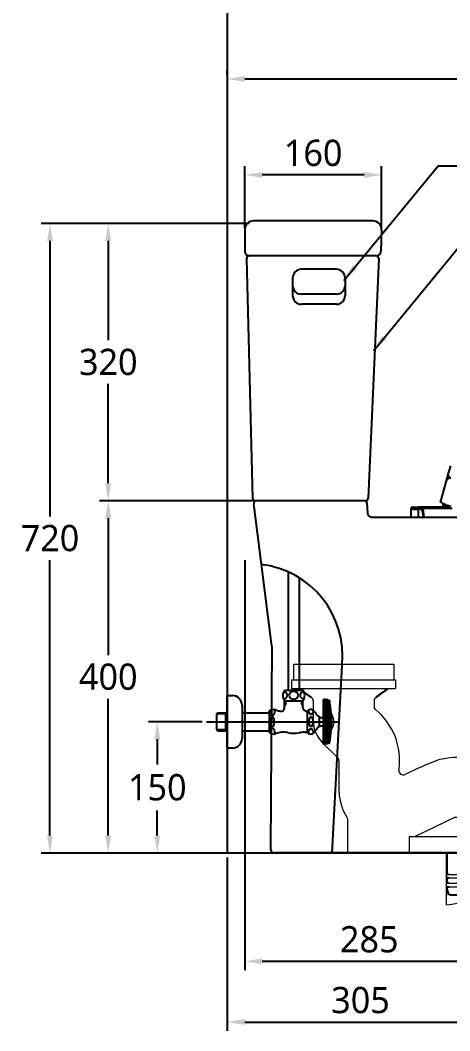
# Model space of a CAD drawing. Extents: x 3169 to 5839, y -9 to 2238.
# Drawn here: x 3169 to 3661, y -9 to 1146 of the extents above; entities that cross this region are included whole.
import ezdxf

# ---------------------------------------------------------------- set-up
doc = ezdxf.new("R2010")
doc.units = 0
doc.header["$LTSCALE"] = 20
doc.header["$MEASUREMENT"] = 0
doc.linetypes.add('CENTER', pattern=[2, 1.25, -0.25, 0.25, -0.25])
doc.layers.get('0').update_dxf_attribs({"linetype": 'CONTINUOUS'})
doc.layers.get('DEFPOINTS').update_dxf_attribs({"linetype": 'CONTINUOUS'})
for name, color, linetype in [('1', 1, 'CONTINUOUS'), ('4', 4, 'CONTINUOUS'), ('6', 6, 'CONTINUOUS'), ('CEN', 1, 'CENTER'), ('FAUCET', 4, 'CONTINUOUS')]:
    doc.layers.add(name, color=color, linetype=linetype)
doc.styles.get("Standard").update_dxf_attribs({"font": 'NanumGothic.ttf'})
doc.dimstyles.get("Standard").update_dxf_attribs({"dimtxt": 2.7, "dimasz": 2, "dimexe": 2, "dimexo": 1, "dimgap": 1.5, "dimtad": 1, "dimlfac": 10, "dimzin": 0, "dimdsep": 46, "dimtxsty": 'Standard', "dimcen": 0, "dimclrt": 2, "dimadec": 0, "dimazin": 0, "dimtfac": 1, "dimtofl": 0, "dimtmove": 0, "dimatfit": 3, "dimfxl": 0, "dimtolj": 1, "dimtzin": 0, "dimarcsym": 0})

# ---------------------------------------------------------------- blocks, each defined once
blk = doc.blocks.new('*D26')
at = {"layer": '1', "color": 3, "lineweight": -2}
for p, q in [((3405.9, 189), (3405.9, -9.3)), ((3710.9, 110.3), (3710.9, -9.3)), ((3425.9, 0.7), (3690.9, 0.7))]:
    blk.add_line(p, q, dxfattribs=at)
at = {"layer": '1', "color": 3}
for points in [[(3425.9, 4.1), (3425.9, -2.6), (3405.9, 0.7)], [(3690.9, 4.1), (3690.9, -2.6), (3710.9, 0.7)]]:
    blk.add_solid(points, dxfattribs=at)
at = {"layer": 'DEFPOINTS', "color": 0}
for p in [(3405.9, 194), (3710.9, 115.3), (3710.9, 0.7)]:
    blk.add_point(p, dxfattribs=at)
at = {"layer": '1', "color": 2, "insert": (3558.4, 25.7), "char_height": 30, "attachment_point": 5}
blk.add_mtext('\\A1;305', dxfattribs=at)
blk = doc.blocks.new('*D27')
at = {"layer": '1', "color": 3, "lineweight": -2}
for p, q in [((3377.4, 344), (3315.9, 344)), ((3325.9, 324), (3325.9, 295.3)), ((3325.9, 214), (3325.9, 242.7)), ((3400.9, 194), (3315.9, 194))]:
    blk.add_line(p, q, dxfattribs=at)
at = {"layer": '1', "color": 3}
for points in [[(3322.6, 324), (3329.2, 324), (3325.9, 344)], [(3322.6, 214), (3329.2, 214), (3325.9, 194)]]:
    blk.add_solid(points, dxfattribs=at)
at = {"layer": 'DEFPOINTS', "color": 0}
for p in [(3325.9, 344), (3382.4, 344), (3405.9, 194)]:
    blk.add_point(p, dxfattribs=at)
at = {"layer": '1', "color": 2, "insert": (3325.9, 269), "char_height": 30, "attachment_point": 5}
blk.add_mtext('\\A1;150', dxfattribs=at)
blk = doc.blocks.new('*D28')
at = {"layer": '1', "color": 3, "lineweight": -2}
for p, q in [((3405.9, 1084), (3405.9, 1089)), ((4125.9, 985.7), (4125.9, 1089)), ((3425.9, 1079), (4105.9, 1079))]:
    blk.add_line(p, q, dxfattribs=at)
at = {"layer": '1', "color": 3}
for points in [[(3425.9, 1082.4), (3425.9, 1075.7), (3405.9, 1079)], [(4105.9, 1082.4), (4105.9, 1075.7), (4125.9, 1079)]]:
    blk.add_solid(points, dxfattribs=at)
at = {"layer": 'DEFPOINTS', "color": 0}
for p in [(3405.9, 1079), (4125.9, 1079), (4125.9, 980.7)]:
    blk.add_point(p, dxfattribs=at)
at = {"layer": '1', "color": 2, "insert": (3765.9, 1104), "char_height": 30, "attachment_point": 5}
blk.add_mtext('\\A1;720', dxfattribs=at)
blk = doc.blocks.new('*D15')
at = {"layer": '1', "color": 3, "lineweight": -2}
for p, q in [((3425.9, 529), (3425.9, 60.2)), ((3710.9, 110.3), (3710.9, 60.2)), ((3445.9, 70.2), (3690.9, 70.2))]:
    blk.add_line(p, q, dxfattribs=at)
at = {"layer": '1', "color": 3}
for points in [[(3445.9, 73.5), (3445.9, 66.9), (3425.9, 70.2)], [(3690.9, 73.5), (3690.9, 66.9), (3710.9, 70.2)]]:
    blk.add_solid(points, dxfattribs=at)
at = {"layer": 'DEFPOINTS', "color": 0}
for p in [(3425.9, 534), (3710.9, 115.3), (3710.9, 70.2)]:
    blk.add_point(p, dxfattribs=at)
at = {"layer": '1', "color": 2, "insert": (3568.4, 95.2), "char_height": 30, "attachment_point": 5}
blk.add_mtext('\\A1;285', dxfattribs=at)
blk = doc.blocks.new('*D17')
at = {"layer": '1', "color": 3, "lineweight": -2}
for p, q in [((3430.9, 913.8), (3193.1, 913.8)), ((3203.1, 893.8), (3203.1, 578.9)), ((3203.1, 214), (3203.1, 528.9)), ((3455.3, 194), (3193.1, 194))]:
    blk.add_line(p, q, dxfattribs=at)
at = {"layer": '1', "color": 3}
for points in [[(3199.8, 893.8), (3206.4, 893.8), (3203.1, 913.8)], [(3199.8, 214), (3206.4, 214), (3203.1, 194)]]:
    blk.add_solid(points, dxfattribs=at)
at = {"layer": 'DEFPOINTS', "color": 0}
for p in [(3435.9, 913.8), (3203.1, 194), (3460.3, 194)]:
    blk.add_point(p, dxfattribs=at)
at = {"layer": '1', "color": 2, "insert": (3203.1, 553.9), "char_height": 30, "attachment_point": 5}
blk.add_mtext('\\A1;720', dxfattribs=at)
blk = doc.blocks.new('*D19')
at = {"layer": '1', "color": 3, "lineweight": -2}
for p, q in [((3425.9, 908.8), (3425.9, 979.3)), ((3582.5, 908.4), (3582.5, 979.3)), ((3562.5, 969.3), (3445.9, 969.3))]:
    blk.add_line(p, q, dxfattribs=at)
at = {"layer": '1', "color": 3}
for points in [[(3445.9, 972.6), (3445.9, 966), (3425.9, 969.3)], [(3562.5, 972.6), (3562.5, 966), (3582.5, 969.3)]]:
    blk.add_solid(points, dxfattribs=at)
at = {"layer": 'DEFPOINTS', "color": 0}
for p in [(3425.9, 969.3), (3425.9, 903.8), (3582.5, 903.4)]:
    blk.add_point(p, dxfattribs=at)
at = {"layer": '1', "color": 2, "insert": (3504.2, 994.3), "char_height": 30, "attachment_point": 5}
blk.add_mtext('\\A1;160', dxfattribs=at)
blk = doc.blocks.new('BGFB')
at = {"color": 2, "linetype": 'Continuous', "lineweight": 0}
for p, q in [((-57.5, 0), (57.5, 0)), ((-57.5, 0), (-57.5, -18)), ((57.5, 0), (57.5, -18)), ((-59.5, -18), (59.5, -18)), ((-59.5, -18), (-59.5, -28)), ((59.5, -18), (59.5, -28)), ((-59.5, -28), (59.5, -28)), ((-36.9, -38), (-50.8, -28)), ((36.9, -38.1), (50.8, -28)), ((-34.8, -42.1), (-34.8, -65.3)), ((34.8, -42.1), (34.8, -49.1)), ((-24.1, -89.9), (-6.2, -107.6)), ((-5.3, -109.8), (-5.3, -146.3)), ((207.1, -196.8), (207.1, -171.6)), ((4.7, -215.9), (4.7, -177.4)), ((127.8, -174.9), (81.1, -197.3)), ((127.8, -174.9), (135.3, -174.9)), ((138.3, -177.9), (138.3, -197.3)), ((151.3, -181.3), (192.3, -181.3)), ((151.3, -183.1), (192.3, -183.1)), ((207.3, -174.1), (245.6, -196.4)), ((144.3, -188.3), (144.3, -208.9)), ((146.3, -188.1), (146.3, -208.6)), ((197.3, -188.1), (197.3, -208.6)), ((199.3, -188.3), (199.3, -208.9)), ((144.3, -197.3), (75.1, -197.3)), ((75.1, -197.3), (75.1, -215.9)), ((130.2, -197.3), (130.2, -202.4)), ((144.3, -202.4), (130.2, -202.4)), ((199.3, -196.8), (269.2, -196.8)), ((199.3, -202.4), (213.7, -202.4)), ((213.7, -202.4), (213.7, -196.8)), ((269.2, -196.8), (269.2, -215.9)), ((4.7, -215.9), (269.2, -215.9)), ((151.3, -213.6), (192.3, -213.6)), ((117.8, -240.9), (117.8, -243.9)), ((118.5, -240.4), (118.3, -240.4)), ((118.5, -240.4), (225.4, -240.4)), ((225.9, -240.9), (225.9, -243.9)), ((118.5, -244.4), (118.3, -244.4)), ((118.5, -244.4), (225.4, -244.4)), ((120.3, -250.4), (223.3, -250.4)), ((120.6, -254.4), (223, -254.4))]:
    blk.add_line(p, q, dxfattribs=at)
at = {"color": 3, "linetype": 'Continuous', "lineweight": 0}
for p, q in [((117.8, -275.3), (117.8, -215.9)), ((225.9, -273.8), (225.9, -215.9))]:
    blk.add_line(p, q, dxfattribs=at)
at = {"color": 2}
for p, q in [((118.5, -240.4), (118.4, -215.9)), ((225.3, -215.9), (225.2, -240.4)), ((225.2, -240.4), (223.3, -240.4)), ((120.3, -250.4), (118.3, -250.4)), ((118.5, -244.4), (120.6, -244.4)), ((118.6, -250.4), (118.5, -244.4)), ((223, -244.4), (225.2, -244.4)), ((225.4, -250.4), (223.3, -250.4)), ((225.2, -244.4), (225.1, -250.4)), ((118.3, -254.4), (120.6, -254.4)), ((118.6, -256.9), (118.6, -254.4)), ((120.4, -263.9), (118.6, -256.9)), ((122.4, -263.9), (120.4, -263.9)), ((122.4, -263.9), (171.8, -263.9)), ((171.8, -263.9), (221.2, -263.9)), ((223.2, -263.9), (221.2, -263.9)), ((223, -254.4), (225.4, -254.4)), ((225.1, -256.9), (223.2, -263.9)), ((225.1, -254.4), (225.1, -256.9))]:
    blk.add_line(p, q, dxfattribs=at)
blk.add_line((120.3, -240.4), (118.5, -240.4))
at = {"color": 2, "linetype": 'Continuous', "lineweight": 0}
for centre in [(153.8, -188.6), (153.8, -193.6), (153.8, -198.6), (153.8, -203.6), (153.8, -208.6)]:
    blk.add_circle(centre, 1.5, dxfattribs=at)
for centre, radius, start, end in [((-39.8, -42.1), 5, 0.0447, 54.1067), ((39.8, -42.1), 5, 125.8861, 179.7556), ((37.8, -49.1), 3, 179.7556, 231.4151), ((-10.7, -109.9), 74.8, 351.5468, 51.4151), ((1.6, -64.1), 36.4, 181.8849, 225.0733), ((-8.3, -109.8), 3, 0.0895, 45.2408), ((239.8, -464.9), 378.8, 110.2437, 116.5549), ((132, -202.9), 96.3, 63.2809, 103.9725), ((68.2, -121.6), 5, 171.5468, 296.5549), ((140.2, -174), 67, 2.0828, 58.4605), ((52.8, -143.8), 58.1, 182.4762, 213.3534), ((1.7, -177.4), 3, 0, 33.3534), ((135.3, -177.9), 3, 0, 90), ((151.3, -188.3), 7, 90, 180), ((151.3, -188.1), 5, 90, 180), ((192.3, -188.3), 7, 360, 90), ((192.3, -188.1), 5, 0, 90), ((247.1, -193.8), 3, 239.7939, 270), ((151.3, -208.9), 7, 179.7381, 270), ((151.3, -208.6), 5, 180, 270), ((192.3, -208.6), 5, 270, 0), ((192.3, -208.9), 7, 270, 0), ((118.3, -240.9), 0.5, 90, 180), ((225.4, -240.9), 0.5, 0, 90), ((118.3, -243.9), 0.5, 180, 270), ((118.3, -250.9), 0.5, 90, 180), ((118.3, -253.9), 0.5, 180, 270), ((225.4, -243.9), 0.5, 270, 360), ((225.4, -250.9), 0.5, 0, 90), ((225.4, -253.9), 0.5, 270, 0)]:
    blk.add_arc(centre, radius, start, end, dxfattribs=at)
at = {"color": 3, "linetype": 'Continuous', "lineweight": 0}
blk.add_spline([(117.8, -275.3), (166.2, -271.5), (199.4, -276.5), (225.9, -273.8)], degree=3, dxfattribs=at)
at = {"layer": '1', "color": 252, "linetype": 'Continuous'}
for q in [(-50.8, -28), (-50.1, -28.5), (-50.1, -28.5), (-50.1, -28.5)]:
    blk.add_line((-36.9, -38), q, dxfattribs=at)
at = {"layer": '1', "color": 2, "linetype": 'Continuous'}
for centre in [(159.8, -188.6), (159.8, -188.6), (159.8, -193.6), (159.8, -193.6), (165.8, -188.6), (165.8, -188.6), (165.8, -193.6), (165.8, -193.6), (171.8, -188.6), (171.8, -193.6), (177.8, -188.6), (177.8, -188.6), (177.8, -193.6), (177.8, -193.6), (183.8, -188.6), (183.8, -188.6), (183.8, -193.6), (183.8, -193.6), (189.8, -188.6), (189.8, -188.6), (189.8, -193.6), (189.8, -193.6), (159.8, -198.6), (159.8, -198.6), (159.8, -203.6), (159.8, -203.6), (159.8, -208.6), (159.8, -208.6), (165.8, -198.6), (165.8, -198.6), (165.8, -203.6), (165.8, -203.6), (165.8, -208.6), (165.8, -208.6), (171.8, -198.6), (171.8, -203.6), (171.8, -208.6), (171.8, -208.6), (177.8, -198.6), (177.8, -198.6), (177.8, -203.6), (177.8, -203.6), (177.8, -208.6), (177.8, -208.6), (183.8, -198.6), (183.8, -198.6), (183.8, -203.6), (183.8, -203.6), (183.8, -208.6), (183.8, -208.6), (189.8, -198.6), (189.8, -198.6), (189.8, -203.6), (189.8, -203.6), (189.8, -208.6), (189.8, -208.6)]:
    blk.add_circle(centre, 1.5, dxfattribs=at)
at = {"layer": '1', "color": 252, "linetype": 'Continuous'}
for centre in [(171.8, -188.6), (171.8, -193.6), (171.8, -198.6), (171.8, -203.6)]:
    blk.add_circle(centre, 1.5, dxfattribs=at)
for points, degree in [([(50.1, -28.5), (36.9, -38)], 1), ([(50.1, -28.5), (45.7, -31.7), (41.3, -34.8), (36.9, -38)], 3), ([(50.1, -28.5), (36.9, -38)], 1), ([(50.1, -28.5), (45.7, -31.7), (41.3, -34.8), (36.9, -38)], 3), ([(197.9, -139.9), (198.2, -140.5), (198.5, -141), (198.8, -141.6)], 3), ([(197.9, -139.9), (198.2, -140.5), (198.5, -141), (198.8, -141.6)], 3)]:
    blk.add_open_spline(points, degree=degree, dxfattribs=at)
at = {"layer": 'CEN'}
blk.add_line((171.8, -269.9), (171.8, -196.9), dxfattribs=at)
blk = doc.blocks.new('*D21')
at = {"layer": '1', "color": 3, "lineweight": -2}
for p, q in [((3434.3, 596.8), (3259.8, 596.8)), ((3269.8, 576.8), (3269.8, 420.4)), ((3269.8, 214), (3269.8, 370.4)), ((3400.9, 194), (3259.8, 194))]:
    blk.add_line(p, q, dxfattribs=at)
at = {"layer": '1', "color": 3}
for points in [[(3266.4, 576.8), (3273.1, 576.8), (3269.8, 596.8)], [(3266.4, 214), (3273.1, 214), (3269.8, 194)]]:
    blk.add_solid(points, dxfattribs=at)
at = {"layer": 'DEFPOINTS', "color": 0}
for p in [(3269.8, 596.8), (3439.3, 596.8), (3405.9, 194)]:
    blk.add_point(p, dxfattribs=at)
at = {"layer": '1', "color": 2, "insert": (3269.8, 395.4), "char_height": 30, "attachment_point": 5}
blk.add_mtext('\\A1;400', dxfattribs=at)
blk = doc.blocks.new('*D22')
at = {"layer": '1', "color": 3, "lineweight": -2}
for p, q in [((3430.9, 913.8), (3259.8, 913.8)), ((3269.8, 893.8), (3269.8, 780.3)), ((3269.8, 616.8), (3269.8, 730.3)), ((3434.3, 596.8), (3259.8, 596.8))]:
    blk.add_line(p, q, dxfattribs=at)
at = {"layer": '1', "color": 3}
for points in [[(3266.4, 893.8), (3273.1, 893.8), (3269.8, 913.8)], [(3266.4, 616.8), (3273.1, 616.8), (3269.8, 596.8)]]:
    blk.add_solid(points, dxfattribs=at)
at = {"layer": 'DEFPOINTS', "color": 0}
for p in [(3435.9, 913.8), (3269.8, 596.8), (3439.3, 596.8)]:
    blk.add_point(p, dxfattribs=at)
at = {"layer": '1', "color": 2, "insert": (3269.8, 755.3), "char_height": 30, "attachment_point": 5}
blk.add_mtext('\\A1;320', dxfattribs=at)
blk = doc.blocks.new('21D21D1')
at = {"color": 2}
for p, q in [((7526.5, 1095.7), (7527.3, 1098.3)), ((7518.2, 1066.4), (7524.7, 1089.6)), ((7525.9, 1093.6), (7526, 1093.9)), ((7526, 1093.9), (7526.4, 1095.4)), ((7526.4, 1095.4), (7526.4, 1095.5)), ((7484.6, 1058.1), (7484.6, 1058.6)), ((7484.6, 1057.6), (7484.6, 1058.1)), ((7492.6, 1057.6), (7484.6, 1057.6)), ((7484.6, 1056.9), (7484.6, 1057.1)), ((7484.6, 1047.5), (7484.6, 1056.9)), ((7485.1, 1057.6), (7492.6, 1057.6)), ((7485.6, 1059.6), (7492.6, 1059.6)), ((7493.5, 1057.6), (7492.5, 1057.6)), ((7492.5, 1057.6), (7492.5, 1057.6)), ((7528.4, 1059.6), (7492.6, 1059.6)), ((7492.6, 1058.6), (7531.5, 1058.6)), ((7492.6, 1057.6), (7492.6, 1058.6)), ((7492.6, 1057.6), (7495.7, 1057.6)), ((7494.5, 1057.6), (7492.6, 1057.6)), ((7495.6, 1057.1), (7492.6, 1057.1)), ((7494.1, 1057.6), (7494.1, 1057.6)), ((7495.6, 1057.6), (7494.5, 1057.6)), ((7495.3, 1057.6), (7495.3, 1057.6)), ((7495.6, 1057.6), (7495.6, 1057.1)), ((7498.1, 1050.3), (7497.6, 1055.3)), ((7498.1, 1055.3), (7498.6, 1050.3)), ((7499, 1047.7), (7498.2, 1055.4)), ((7521.9, 1062.1), (7521.9, 1060.6)), ((7525.6, 1060.6), (7521.9, 1060.6)), ((7492.6, 1047.6), (7484.6, 1047.5)), ((7498.2, 1047.7), (7492.6, 1047.6)), ((7498.1, 1050.3), (7498.2, 1047.7)), ((7498.7, 1047.7), (7498.2, 1047.7)), ((7498.6, 1050.3), (7498.7, 1047.7)), ((7498.7, 1047.7), (7499, 1047.7)), ((7499, 1047.7), (7540.6, 1048.5))]:
    blk.add_line(p, q, dxfattribs=at)
for points in [[(7526.5, 1095.6), (7529.8, 1106.8)], [(7524.7, 1089.6), (7524.8, 1090.1), (7525, 1090.6), (7525.2, 1091.2), (7525.3, 1091.7), (7525.5, 1092.3), (7525.6, 1092.8), (7525.8, 1093.3), (7525.9, 1093.7)], [(7524.7, 1089.6), (7525.1, 1090.2), (7525.1, 1090.3)], [(7525.1, 1090.3), (7525.1, 1090.4), (7525.6, 1091.1), (7526.2, 1091.8), (7526.9, 1092.3), (7527.6, 1092.7), (7528.4, 1093), (7529.2, 1093.1), (7530, 1093.1)], [(7526.4, 1095.4), (7526.4, 1095.5), (7526.5, 1095.6)], [(7527.1, 1094.5), (7526.8, 1094.7), (7526.6, 1094.9), (7526.5, 1095.3), (7526.5, 1095.6)], [(7529, 1094.3), (7528.4, 1094.4), (7527.8, 1094.4), (7527.4, 1094.4), (7527.1, 1094.5)], [(7518.2, 1066.4), (7518.2, 1066.3), (7518.1, 1066.2), (7518.1, 1066.1)], [(7518.1, 1065.9), (7518.1, 1066.1)], [(7529.8, 1060.2), (7527.1, 1061.1), (7524.6, 1062), (7523.4, 1062.5), (7522.2, 1063), (7522, 1063.1), (7521.8, 1063.2), (7521.6, 1063.3), (7521.4, 1063.4), (7521.2, 1063.5), (7521, 1063.6), (7520.8, 1063.7), (7520.7, 1063.8), (7520.4, 1063.9), (7520, 1064.1), (7519.6, 1064.4), (7519.2, 1064.7), (7518.7, 1065), (7518.4, 1065.4), (7518.1, 1065.8), (7518.1, 1065.9)], [(7518.2, 1066.4), (7518.2, 1066.4)], [(7485.6, 1059.6), (7485.2, 1059.5), (7484.9, 1059.3), (7484.7, 1059), (7484.6, 1058.6)], [(7484.6, 1058.6), (7484.6, 1058.6), (7484.6, 1058.6), (7484.6, 1058.6), (7484.7, 1058.6), (7484.8, 1058.6), (7485, 1058.6), (7485.2, 1058.6), (7485.4, 1058.6), (7485.6, 1058.6), (7485.9, 1058.6), (7486.1, 1058.6), (7486.4, 1058.6), (7486.7, 1058.6), (7487, 1058.6), (7487.4, 1058.6), (7487.8, 1058.6), (7488.2, 1058.6), (7488.9, 1058.6), (7489.6, 1058.6), (7490.6, 1058.6), (7491.6, 1058.6), (7492.6, 1058.6)], [(7484.6, 1057.6), (7484.6, 1058.6)], [(7485.1, 1057.6), (7484.9, 1057.5), (7484.8, 1057.4), (7484.7, 1057.2), (7484.6, 1057.1)], [(7484.6, 1047.5), (7484.6, 1057.1)], [(7484.6, 1057.1), (7484.6, 1057.1), (7484.7, 1057.1), (7484.8, 1057.1), (7484.9, 1057.1), (7485, 1057.1), (7485.1, 1057.1), (7485.2, 1057.1), (7485.6, 1057.1), (7486, 1057.1), (7486.5, 1057.1), (7487, 1057.1), (7487.6, 1057.1), (7488.2, 1057.1), (7488.9, 1057.1), (7489.6, 1057.1), (7490.6, 1057.1), (7491.6, 1057.1), (7492.6, 1057.1)], [(7492.6, 1058.6), (7492.6, 1059), (7492.6, 1059.3), (7492.6, 1059.5), (7492.6, 1059.6)], [(7492.6, 1057.1), (7492.6, 1057.2), (7492.6, 1057.4), (7492.6, 1057.5), (7492.6, 1057.6)], [(7492.6, 1057.1), (7492.6, 1047.6)], [(7495.6, 1057.6), (7495.8, 1057.5)], [(7495.8, 1057.5), (7496, 1057.5), (7496.4, 1057.4), (7496.8, 1057.3), (7497.1, 1057), (7497.5, 1056.7), (7497.8, 1056.3), (7498, 1055.8), (7498.1, 1055.3)], [(7497.6, 1055.3), (7497.8, 1055.3), (7498, 1055.3), (7498.1, 1055.3), (7498.1, 1055.3)], [(7520.1, 1059.6), (7519.9, 1059.6)], [(7520.1, 1059.6), (7520.2, 1059.6), (7520.4, 1059.7)], [(7520.4, 1059.7), (7520.6, 1059.8), (7520.8, 1060), (7520.9, 1060.3), (7520.9, 1060.6)], [(7520.9, 1060.6), (7520.9, 1062.7)], [(7520.9, 1060.6), (7520.9, 1060.6)], [(7520.9, 1060.6), (7521, 1060.6), (7521.2, 1060.6), (7521.5, 1060.6), (7521.9, 1060.6)], [(7521.9, 1059.6), (7521.9, 1059.7), (7521.9, 1059.9), (7521.9, 1060.2), (7521.9, 1060.6)], [(7521.9, 1059.6), (7521.9, 1059.6)]]:
    blk.add_lwpolyline(points, dxfattribs=at)
blk.add_arc((7495.7, 1055.1), 2.5, 5.9994, 90, dxfattribs=at)
at = {"color": 2, "extrusion": (0, 0, -1)}
for centre, major_axis, ratio, start_param, end_param in [((7495.6, 1055.1), (-2, -0.03), 0.999848, 1.588363, 3.054465), ((7498.1, 1050.3), (-0.5, -0.031), 0.017419, 1.571557, 3.141474)]:
    blk.add_ellipse(centre, major_axis=major_axis, ratio=ratio, start_param=start_param, end_param=end_param, dxfattribs=at)
at = {"color": 2}
blk.add_open_spline([(7513.3, 1059.6), (7513.3, 1059.6), (7513.3, 1059.6), (7513.2, 1059.6)], degree=3, dxfattribs=at)

msp = doc.modelspace()

# ---------------------------------------------------------------- linework, layer by layer
for p, q in [((3572.50407, 916.7551), (3435.8861, 916.7551)), ((3425.8861, 906.7551), (3425.8861, 881.7551)), ((3582.49705, 906.38036), (3581.56657, 881.56773)), ((3427.96441, 873.67876), (3434.81168, 599.67876)), ((3576.57008, 876.7551), (3430.8861, 876.7551)), ((3576.24664, 876.7551), (3430.96343, 876.7551)), ((3579.24354, 873.61888), (3567.01627, 599.61888)), ((3457.0061, 430.51042), (3436.31526, 593.37701)), ((3564.01936, 596.7551), (3437.81071, 596.7551)), ((3565.73204, 593.89546), (3566.25486, 582.73316)), ((3571.24939, 577.9671), (4120.3721, 577.9671)), ((3457.0061, 430.51042), (3455.28359, 199.06031)), ((3526.13889, 194.0231), (3537.43325, 408.6158)), ((3980.47097, 194.0231), (3460.28345, 194.0231))]:
    msp.add_line(p, q)
at = {"color": 2}
msp.add_line((3545.8861, 194.0231), (3655.57057, 194.0231), dxfattribs=at)
for centre, radius, start, end in [((3435.8861, 906.7551), 10, 90, 180), ((3572.50407, 906.7551), 10, 357.85241457, 90), ((3430.8861, 881.7551), 5, 180, 270), ((3576.57008, 881.7551), 5, 270, 357.85241457), ((3430.96343, 873.7551), 3, 90, 181.45812316), ((3576.24664, 873.7551), 3, 357.3974378, 90), ((3437.81071, 599.7551), 3, 181.45812316, 270), ((3439.29134, 593.7551), 3, 90, 187.24016597), ((3562.73533, 593.7551), 3, 2.68168316, 90), ((3564.01936, 599.7551), 3, 270, 357.3974378), ((3571.24939, 582.9671), 5, 182.68168316, 270), ((3432.35136, 419.06366), 105.6, 354.32197867, 83.41036808), ((3460.28345, 199.0231), 5, 179.57359781, 270)]:
    msp.add_arc(centre, radius, start, end)
at = {"layer": '1'}
msp.add_line((3382.35056, 344.0231), (3533.89247, 344.0231), dxfattribs=at)
at = {"layer": '4'}
for p, q in [((3475.66038, 515.37404), (3475.66038, 380.0231)), ((3488.36038, 508.58656), (3488.36038, 380.0231)), ((3405.8861, 314.0231), (3405.8861, 374.0231)), ((3405.8861, 374.0231), (3411.8861, 374.0231)), ((3471.51038, 380.0231), (3475.66038, 380.0231)), ((3475.66038, 380.0231), (3492.51038, 380.0231)), ((3422.8861, 363.0231), (3422.8861, 325.0231)), ((3471.51038, 368.0231), (3492.51038, 368.0231)), ((3471.51038, 360.11147), (3471.51038, 368.0231)), ((3471.51038, 364.0231), (3472.76038, 364.0231)), ((3472.76038, 364.0231), (3471.51038, 361.85803)), ((3472.76038, 364.0231), (3472.76038, 368.0231)), ((3491.26038, 364.0231), (3491.26038, 368.0231)), ((3491.26038, 364.0231), (3492.51038, 364.0231)), ((3491.26038, 364.0231), (3492.51038, 361.85803)), ((3492.51038, 360.5231), (3492.51038, 368.0231)), ((3516.01038, 368.5231), (3516.01038, 369.5231)), ((3517.51038, 369.5231), (3516.01038, 369.5231)), ((3516.01038, 344.0231), (3516.01038, 368.5231)), ((3517.51038, 369.3231), (3517.51038, 369.5231)), ((3517.51038, 369.3231), (3517.51038, 344.0231)), ((3521.01038, 368.61162), (3517.51038, 368.61162)), ((3521.01038, 367.61162), (3517.51038, 367.61162)), ((3521.01038, 366.61162), (3517.51038, 366.61162)), ((3521.01038, 365.61162), (3517.51038, 365.61162)), ((3521.01038, 364.61162), (3517.51038, 364.61162)), ((3521.01038, 363.61162), (3517.51038, 363.61162)), ((3521.01038, 362.61162), (3517.51038, 362.61162)), ((3521.01038, 361.61162), (3517.51038, 361.61162)), ((3521.01038, 360.61162), (3517.51038, 360.61162)), ((3521.01038, 359.61162), (3517.51038, 359.61162)), ((3521.01038, 358.61162), (3517.51038, 358.61162)), ((3521.01038, 369.0231), (3517.81038, 369.0231)), ((3521.51038, 368.5231), (3521.01038, 369.0231)), ((3521.01038, 369.0231), (3521.01038, 344.0231)), ((3522.33413, 368.5231), (3521.51038, 368.5231)), ((3521.51038, 368.5231), (3521.51038, 344.0231)), ((3522.92557, 368.0231), (3522.92557, 344.0231)), ((3393.8861, 353.2731), (3394.8861, 354.2731)), ((3404.3861, 353.2731), (3393.8861, 353.2731)), ((3394.01038, 334.7731), (3394.01038, 353.2731)), ((3394.8861, 354.2731), (3405.8861, 354.2731)), ((3404.3861, 353.2731), (3405.3861, 354.2731)), ((3404.3861, 333.7731), (3404.3861, 354.2731)), ((3405.8861, 353.65614), (3405.8861, 334.39071)), ((3422.8861, 354.2731), (3454.01038, 354.2731)), ((3454.00926, 353.27423), (3454.00926, 356.02199)), ((3454.01038, 353.2731), (3454.01038, 334.7731)), ((3497.01038, 355.2731), (3495.71134, 356.21468)), ((3497.01038, 356.0231), (3497.92378, 356.0231)), ((3497.01038, 355.2731), (3497.01038, 356.0231)), ((3497.01038, 355.2731), (3497.92378, 355.2731)), ((3497.92378, 356.0231), (3497.92378, 356.74381)), ((3497.92378, 332.0231), (3497.92378, 356.0231)), ((3506.03719, 355.34461), (3506.58956, 354.38789)), ((3510.92378, 349.75544), (3510.92378, 348.7731)), ((3510.92378, 348.7731), (3516.01038, 348.7731)), ((3510.92378, 348.7731), (3510.92378, 339.2731)), ((3521.01038, 357.61162), (3517.51038, 357.61162)), ((3521.01038, 356.61162), (3517.51038, 356.61162)), ((3521.01038, 355.61162), (3517.51038, 355.61162)), ((3521.01038, 354.61162), (3517.51038, 354.61162)), ((3521.01038, 353.61162), (3517.51038, 353.61162)), ((3521.01038, 352.61162), (3517.51038, 352.61162)), ((3521.01038, 351.61162), (3517.51038, 351.61162)), ((3521.01038, 350.61162), (3517.51038, 350.61162)), ((3521.01038, 349.61162), (3517.51038, 349.61162)), ((3521.01038, 348.61162), (3517.51038, 348.61162)), ((3521.01038, 347.61162), (3517.51038, 347.61162)), ((3510.92378, 338.29076), (3510.92378, 339.2731)), ((3510.92378, 339.2731), (3516.01038, 339.2731)), ((3516.01038, 318.5231), (3516.01038, 344.0231)), ((3521.01038, 346.61162), (3517.51038, 346.61162)), ((3521.01038, 345.61162), (3517.51038, 345.61162)), ((3521.01038, 344.61162), (3517.51038, 344.61162)), ((3517.51038, 318.7231), (3517.51038, 344.0231)), ((3521.01038, 343.43458), (3517.51038, 343.43458)), ((3521.01038, 342.43458), (3517.51038, 342.43458)), ((3521.01038, 341.43458), (3517.51038, 341.43458)), ((3521.01038, 340.43458), (3517.51038, 340.43458)), ((3521.01038, 339.43458), (3517.51038, 339.43458)), ((3521.01038, 338.43458), (3517.51038, 338.43458)), ((3521.01038, 337.43458), (3517.51038, 337.43458)), ((3521.01038, 336.43458), (3517.51038, 336.43458)), ((3521.01038, 335.43458), (3517.51038, 335.43458)), ((3521.01038, 319.0231), (3521.01038, 344.0231)), ((3521.51038, 319.5231), (3521.51038, 344.0231)), ((3522.92557, 320.0231), (3522.92557, 344.0231)), ((3404.3861, 334.7731), (3393.8861, 334.7731)), ((3394.8861, 333.7731), (3393.8861, 334.7731)), ((3394.8861, 333.7731), (3405.8861, 333.7731)), ((3405.3861, 333.7731), (3404.3861, 334.7731)), ((3422.8861, 333.7731), (3454.01038, 333.7731)), ((3454.01038, 332.0231), (3454.01038, 334.7731)), ((3454.01038, 333.7731), (3454.01038, 333.59136)), ((3454.01038, 332.0231), (3454.01038, 333.59136)), ((3494.29859, 332.0231), (3497.92378, 332.0231)), ((3497.01038, 332.7731), (3495.71134, 332.0231)), ((3497.01038, 332.7731), (3497.92378, 332.7731)), ((3497.01038, 332.0231), (3497.01038, 332.7731)), ((3497.92378, 331.30238), (3497.92378, 332.0231)), ((3506.03719, 332.70159), (3506.58956, 333.65831)), ((3521.01038, 334.43458), (3517.51038, 334.43458)), ((3521.01038, 333.43458), (3517.51038, 333.43458)), ((3521.01038, 332.43458), (3517.51038, 332.43458)), ((3521.01038, 331.43458), (3517.51038, 331.43458)), ((3521.01038, 330.43458), (3517.51038, 330.43458)), ((3521.01038, 329.43458), (3517.51038, 329.43458)), ((3521.01038, 328.43458), (3517.51038, 328.43458)), ((3521.01038, 327.43458), (3517.51038, 327.43458)), ((3521.01038, 326.43458), (3517.51038, 326.43458)), ((3521.01038, 325.43458), (3517.51038, 325.43458)), ((3521.01038, 324.43458), (3517.51038, 324.43458)), ((3411.8861, 314.0231), (3405.8861, 314.0231)), ((3517.51038, 318.5231), (3516.01038, 318.5231)), ((3521.01038, 323.43458), (3517.51038, 323.43458)), ((3521.01038, 322.43458), (3517.51038, 322.43458)), ((3521.01038, 321.43458), (3517.51038, 321.43458)), ((3521.01038, 320.43458), (3517.51038, 320.43458)), ((3521.01038, 319.43458), (3517.51038, 319.43458)), ((3517.51038, 318.5231), (3517.51038, 318.7231)), ((3521.01038, 319.0231), (3517.81038, 319.0231)), ((3521.51038, 319.5231), (3521.01038, 319.0231)), ((3522.33413, 319.5231), (3521.51038, 319.5231))]:
    msp.add_line(p, q, dxfattribs=at)
for centre, radius, start, end in [((3411.8861, 363.0231), 11, 0, 90), ((3479.51038, 374.0231), 10, 143.13010235, 216.86989765), ((3484.51038, 374.0231), 10, 323.13010235, 36.86989765), ((3467.51038, 360.11147), 4, 262.28832154, 0), ((3497.01038, 360.5231), 4.5, 180, 270), ((3517.81038, 369.3231), 0.3, 180, 270), ((3522.33413, 367.8231), 0.7, 9.49341, 90), ((3380.01038, 344.0231), 145, 1.94314208, 9.49341), ((3458.91675, 351.03035), 7, 69.03386253, 134.51293636), ((3470.30521, 380.75081), 24.82771, 249.03386253, 262.28832154), ((3501.39792, 352.66612), 5.35697, 30, 130.43056562), ((3518.71391, 361.38789), 14, 210, 236.19017959), ((3380.01038, 344.0231), 145, 350.50659, 1.94314208), ((3513.75615, 343.97777), 14, 0.24727149, 38.21407326), ((3518.71391, 326.65831), 14, 123.80982041, 150), ((3513.75615, 344.0986), 14, 321.78592674, 359.75272851), ((3411.8861, 325.0231), 11, 270, 0), ((3458.91675, 337.01585), 7, 225.5, 290.96613747), ((3470.30521, 307.29539), 24.82771, 79.26272498, 110.96613747), ((3482.01038, 369.0231), 38, 259.26272601, 279.30482553), ((3494.29859, 294.0231), 38, 89.99999738, 99.30482351), ((3501.39792, 335.38007), 5.35697, 229.56943438, 330), ((3517.81038, 318.7231), 0.3, 90, 180), ((3522.33413, 320.2231), 0.7, 270, 350.50659)]:
    msp.add_arc(centre, radius, start, end, dxfattribs=at)
at = {"layer": '4', "extrusion": (0, 0, -1)}
for centre, major_axis, ratio, start_param, end_param in [((3469.32771, 374.25068), (-5.22946, 0), 0.8663914057, 1.8241194503, 4.4989702221), ((3494.78365, 374.25068), (-5.22946, 0), 0.8663914057, -1.3410882998, 1.3014651415), ((3457.57144, 356.528), (0, 5.21778), 0.4600900845, 1.2920182652, 4.7930949808), ((3501.68904, 357.61538), (0, 5.39901), 0.4782041641, 1.6491869217, 4.6926581943), ((3457.57144, 331.60881), (0, 5.21778), 0.4600900845, 4.6137785763, 8.1512197192), ((3501.68904, 330.70266), (0, 5.39901), 0.4782041641, 4.681700192, 7.8252127338)]:
    msp.add_ellipse(centre, major_axis=major_axis, ratio=ratio, start_param=start_param, end_param=end_param, dxfattribs=at)
for centre, major_axis, ratio in [((3482.01038, 374.25068), (-5.22946, 0), 0.8663914057), ((3457.57144, 344.0231), (0, -5.21778), 0.4600900845), ((3501.68904, 344.0231), (0, -5.39901), 0.4782041641)]:
    msp.add_ellipse(centre, major_axis=major_axis, ratio=ratio, dxfattribs=at)
at = {"layer": '6'}
msp.add_lwpolyline([(5836.65277, 2099.0231), (3405.8861, 2099.0231), (3405.8861, 194.0231), (5303.2846, 194.0231), (5303.2846, 1204.0231)], dxfattribs=at)
at = {"layer": 'FAUCET'}
for p, q in [((3530.74771, 861.35208), (3490.74771, 861.35208)), ((3480.74771, 851.35208), (3480.74771, 831.35208)), ((3540.74771, 851.35208), (3540.74771, 831.35208)), ((3530.74771, 832.95889), (3490.74771, 832.95889)), ((3530.74771, 821.35208), (3490.74771, 821.35208))]:
    msp.add_line(p, q, dxfattribs=at)
for centre, start, end in [((3490.74771, 851.35208), 90, 180), ((3530.74771, 851.35208), 0, 90), ((3490.74771, 842.95889), 180, 270), ((3530.74771, 842.95889), 270, 0), ((3490.74771, 831.35208), 180, 270), ((3530.74771, 831.35208), 270, 0)]:
    msp.add_arc(centre, 10, start, end, dxfattribs=at)

# ---------------------------------------------------------------- block references
msp.add_blockref('21D21D1', (-3868.09535, -470.13296))
at = {"color": 1}
msp.add_blockref('BGFB', (3539.03914, 409.92498), dxfattribs=at)

# ---------------------------------------------------------------- dimensions: what is measured, and where the dimension line sits
at = {"layer": '1'}
for base, p1, p2, picture, middle in [((4125.8861, 1079.0231), (3405.8861, 1079.0231), (4125.8861, 980.70737), '*D28', (3765.8861, 1104.0231)), ((3710.8861, 70.1875), (3425.8861, 534.0231), (3710.8861, 115.29367), '*D15', (3568.3861, 95.1875)), ((3710.8861, 0.74516), (3405.8861, 194.0231), (3710.8861, 115.29367), '*D26', (3558.3861, 25.74516))]:
    dim = msp.add_linear_dim(base=base, p1=p1, p2=p2, dimstyle='Standard', override={"dimtxt": 30, "dimasz": 20, "dimexe": 10, "dimexo": 5, "dimgap": 10, "dimdec": 4, "dimlfac": 1, "dimrnd": 0.5, "dimzin": 8, "dimclrd": 3, "dimclre": 3, "dimtdec": 4}, dxfattribs=at)
    dim.commit()
    dim.dimension.update_dxf_attribs({"geometry": picture, "text_midpoint": middle})
dim = msp.add_linear_dim(base=(3425.8861, 969.3129), p1=(3582.49705, 903.38036), p2=(3425.8861, 903.7551), text='160', dimstyle='Standard', override={"dimtxt": 30, "dimasz": 20, "dimexe": 10, "dimexo": 5, "dimgap": 10, "dimdec": 0, "dimlfac": 1, "dimrnd": 0.5, "dimzin": 8, "dimclrd": 3, "dimclre": 3, "dimtdec": 0}, dxfattribs=at)
dim.commit()
dim.dimension.update_dxf_attribs({"geometry": '*D19', "text_midpoint": (3504.19157, 994.3129)})
dim = msp.add_linear_dim(base=(3203.09189, 194.0231), p1=(3435.8861, 913.7551), p2=(3460.28345, 194.0231), angle=90, dimstyle='Standard', override={"dimtxt": 30, "dimasz": 20, "dimexe": 10, "dimexo": 5, "dimgap": 10, "dimtih": 1, "dimtoh": 1, "dimdec": 0, "dimlfac": 1, "dimrnd": 0.5, "dimzin": 8, "dimclrd": 3, "dimclre": 3, "dimtdec": 0, "dimarcsym": 1}, dxfattribs=at)
dim.commit()
dim.dimension.update_dxf_attribs({"geometry": '*D17', "text_midpoint": (3203.09189, 553.8891), "dimtype": 160})
for p1, text, picture, middle in [((3435.8861, 913.7551), '320', '*D22', (3269.75995, 755.2551)), ((3405.8861, 194.0231), '400', '*D21', (3269.75995, 395.3891))]:
    dim = msp.add_linear_dim(base=(3269.75995, 596.7551), p1=p1, p2=(3439.29134, 596.7551), angle=90, text=text, dimstyle='Standard', override={"dimtxt": 30, "dimasz": 20, "dimexe": 10, "dimexo": 5, "dimgap": 10, "dimtih": 1, "dimtoh": 1, "dimdec": 0, "dimlfac": 1, "dimrnd": 0.5, "dimzin": 8, "dimclrd": 3, "dimclre": 3, "dimtdec": 0, "dimarcsym": 1}, dxfattribs=at)
    dim.commit()
    dim.dimension.update_dxf_attribs({"geometry": picture, "text_midpoint": middle})
dim = msp.add_linear_dim(base=(3325.8861, 344.0231), p1=(3405.8861, 194.0231), p2=(3382.35056, 344.0231), angle=90, dimstyle='Standard', override={"dimtxt": 30, "dimasz": 20, "dimexe": 10, "dimexo": 5, "dimgap": 10, "dimtih": 1, "dimtoh": 1, "dimdec": 0, "dimlfac": 1, "dimrnd": 0.5, "dimzin": 8, "dimclrd": 3, "dimclre": 3, "dimtdec": 0, "dimarcsym": 1}, dxfattribs=at)
dim.commit()
dim.dimension.update_dxf_attribs({"geometry": '*D27', "text_midpoint": (3325.8861, 269.0231)})

# ---------------------------------------------------------------- leaders
at = {"layer": 'FAUCET', "color": 8, "annotation_type": 0, "has_hookline": 1, "hookline_direction": 0}
for points, text_width in [([(3539.27529, 848.66592), (3647.09016, 979.62695), (3667.09016, 979.62695)], 170.74392), ([(3573.12776, 768.01928), (3680.94263, 898.90878), (3700.94263, 898.90878)], 117.06009)]:
    msp.add_leader(points, dimstyle='Standard', override={"dimtxt": 20, "dimasz": 20, "dimexe": 20, "dimexo": 0, "dimgap": 10, "dimdec": 4, "dimlfac": 1, "dimzin": 8, "dimclrd": 3, "dimclre": 3, "dimtdec": 4, "dimtofl": 1}, dxfattribs=dict(at, text_width=text_width))

doc.saveas('drawing.dxf')
